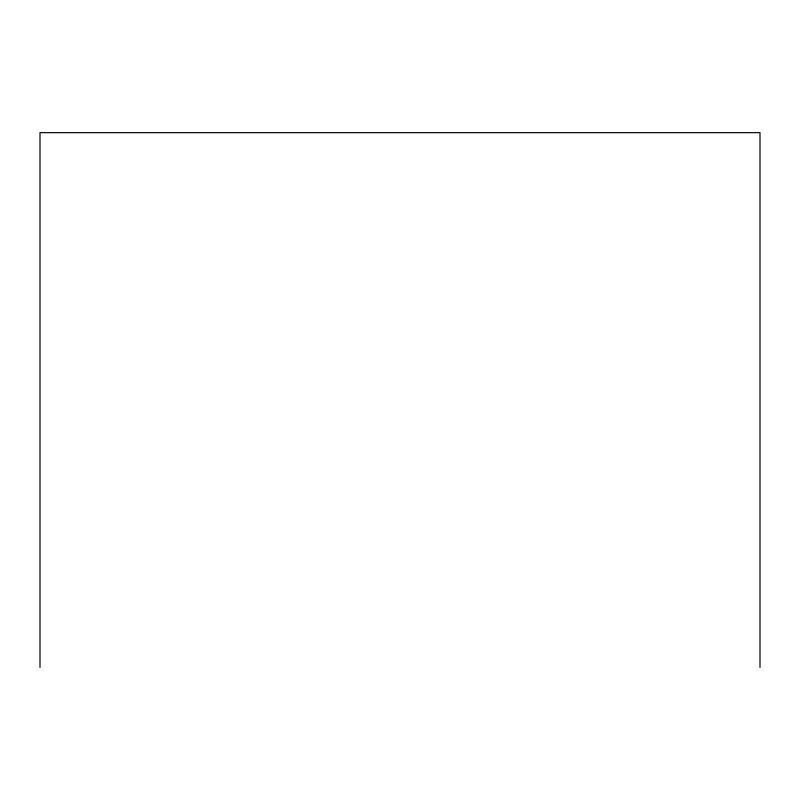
<?xml version="1.0" encoding="UTF-8"?>
<svg xmlns="http://www.w3.org/2000/svg" width="800" height="800" viewBox="0 0 800 800"><rect width="100%" height="100%" fill="white"/><g stroke="black" fill="none" stroke-linecap="round" stroke-linejoin="round"><path stroke-width="1.2" d="M760 667.34L760 132.66L40 132.66L40 667.34"/></g></svg>
